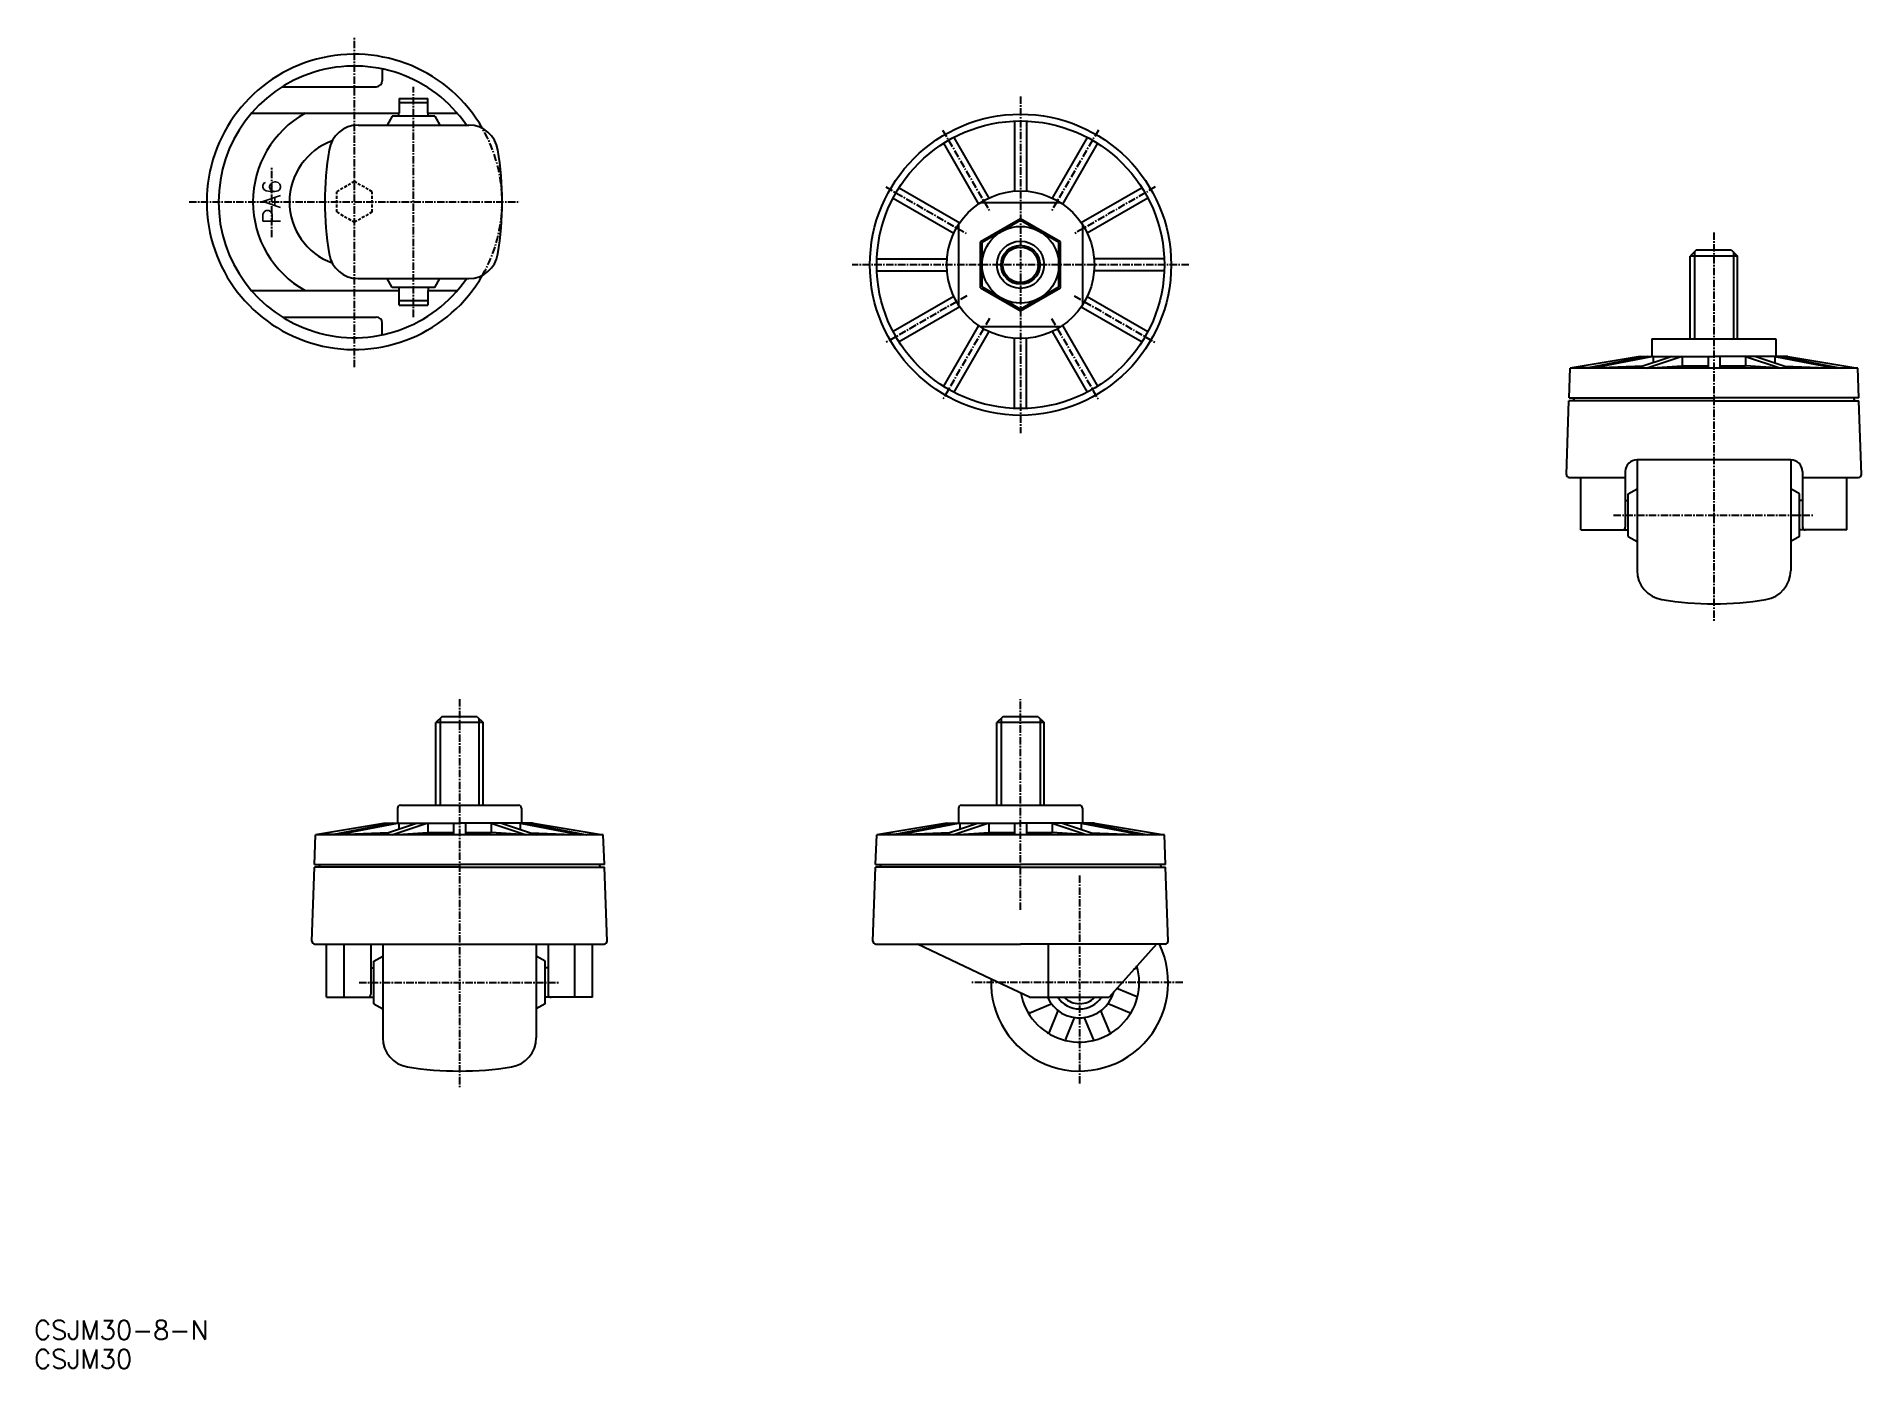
# Model space of a CAD drawing. Extents: x -167 to 142, y -187 to 39.
import ezdxf
from ezdxf.enums import TextEntityAlignment as Align

# ---------------------------------------------------------------- set-up
doc = ezdxf.new("R2010")
doc.units = 0
doc.linetypes.add('CENTER', pattern=[2, 1.25, -0.25, 0.25, -0.25])
doc.linetypes.add('DASHED', pattern=[0.75, 0.5, -0.25])
doc.layers.get('0').update_dxf_attribs({"linetype": 'CONTINUOUS'})
doc.layers.add('CENTER', color=1, linetype='CENTER')
doc.styles.add('K', font='ROMANS', dxfattribs={"bigfont": 'EXTFONT'})
doc.styles.get("Standard").update_dxf_attribs({"font": 'txt.shx', "bigfont": 'bigfont.shx'})

msp = doc.modelspace()

# ---------------------------------------------------------------- linework, layer by layer
at = {"color": 7, "linetype": 'CONTINUOUS'}
for p, q in [((-108.07, 33.17), (-108.07, 31.15)), ((-124.97, 30.15), (-109.07, 30.15)), ((-105.21, 28.15), (-100.33, 28.15)), ((-105.21, 28.15), (-105.21, 25.65)), ((-100.33, 25.65), (-100.33, 28.15)), ((-130.21, 25.65), (-105.21, 25.65)), ((-106.37, 25.15), (-107.24, 23.65)), ((-99.17, 25.15), (-106.37, 25.15)), ((-105.27, 25.15), (-105.27, 25.65)), ((-100.33, 27.4), (-105.21, 27.4)), ((-100.33, 25.65), (-95.34, 25.65)), ((-100.27, 25.15), (-100.27, 25.65)), ((-99.17, 25.15), (-98.31, 23.65)), ((-112.13, 23.65), (-93.42, 23.65)), ((-1, 24.33), (-1, 12.46)), ((1, 24.33), (1, 12.46)), ((-13.03, 20.57), (-7.1, 10.29)), ((-11.3, 21.57), (-5.36, 11.29)), ((11.3, 21.57), (5.36, 11.29)), ((13.03, 20.57), (7.1, 10.29)), ((-20.57, 13.03), (-10.29, 7.1)), ((20.57, 13.03), (10.29, 7.1)), ((-21.57, 11.3), (-11.29, 5.36)), ((6.78, 10.5), (-6.78, 10.5)), ((21.57, 11.3), (11.29, 5.36)), ((-10.5, 6.78), (-10.5, -6.78)), ((0, 7.79), (-6.75, 3.89)), ((0, 7.5), (-6.5, 3.75)), ((6.75, 3.89), (0, 7.79)), ((6.5, 3.75), (0, 7.5)), ((10.5, 6.78), (10.5, -6.78)), ((-6.75, -3.89), (-6.75, 3.89)), ((-6.5, -3.75), (-6.5, 3.75)), ((6.5, -3.75), (6.5, 3.75)), ((6.75, -3.89), (6.75, 3.89)), ((-24.33, 1), (-12.46, 1)), ((24.33, 1), (12.46, 1)), ((114.39, 2.47), (113.39, 1.47)), ((121.39, 1.47), (113.39, 1.47)), ((113.39, -12.53), (113.39, 1.47)), ((120.39, 2.47), (114.39, 2.47)), ((120.39, 2.47), (121.39, 1.47)), ((121.39, -12.53), (121.39, 1.47)), ((-112.13, -2.35), (-93.42, -2.35)), ((-106.37, -3.85), (-107.24, -2.35)), ((-99.17, -3.85), (-98.31, -2.35)), ((-24.33, -1), (-12.46, -1)), ((24.33, -1), (12.46, -1)), ((-130.21, -4.35), (-105.21, -4.35)), ((-99.17, -3.85), (-106.37, -3.85)), ((-105.27, -3.84), (-105.27, -4.35)), ((-105.21, -6.85), (-105.21, -4.35)), ((-100.33, -6.1), (-105.21, -6.1)), ((-100.33, -4.35), (-100.33, -6.85)), ((-100.33, -4.35), (-95.34, -4.35)), ((-100.27, -3.84), (-100.27, -4.35)), ((-11.29, -5.36), (-21.57, -11.3)), ((-6.75, -3.89), (0, -7.79)), ((-6.5, -3.75), (0, -7.5)), ((0, -7.5), (6.5, -3.75)), ((0, -7.79), (6.75, -3.89)), ((11.29, -5.36), (21.57, -11.3)), ((-124.97, -8.85), (-109.07, -8.85)), ((-105.21, -6.85), (-100.33, -6.85)), ((-10.29, -7.1), (-20.57, -13.03)), ((10.29, -7.1), (20.57, -13.03)), ((-108.07, -11.86), (-108.07, -9.85)), ((-7.1, -10.29), (-13.03, -20.57)), ((-5.36, -11.29), (-11.3, -21.57)), ((6.78, -10.5), (-6.78, -10.5)), ((5.36, -11.29), (11.3, -21.57)), ((7.1, -10.29), (13.03, -20.57)), ((-1, -24.33), (-1, -12.46)), ((1, -24.33), (1, -12.46)), ((106.89, -12.53), (106.89, -15.53)), ((106.89, -12.53), (117.39, -12.53)), ((117.39, -12.53), (127.89, -12.53)), ((127.89, -12.53), (127.89, -15.53)), ((92.87, -22.53), (93.04, -17.53)), ((104.89, -15.53), (93.04, -17.53)), ((96.43, -17.41), (93.04, -17.53)), ((141.75, -17.53), (93.04, -17.53)), ((106.1, -15.53), (95.82, -17.53)), ((107.1, -15.53), (96.82, -17.53)), ((105.39, -17.18), (96.82, -17.53)), ((110.3, -15.53), (104.36, -17.53)), ((104.89, -15.53), (117.39, -15.53)), ((104.89, -15.53), (104.89, -15.76)), ((112.03, -15.53), (106.09, -17.53)), ((106.09, -17.53), (112.03, -17.11)), ((107.1, -15.53), (107.1, -16.6)), ((112.03, -15.53), (112.03, -17.11)), ((112.03, -17.11), (116.39, -17.11)), ((116.39, -15.53), (116.39, -17.53)), ((129.89, -15.53), (117.39, -15.53)), ((118.39, -15.53), (118.39, -17.53)), ((118.39, -17.11), (122.76, -17.11)), ((122.76, -15.53), (128.7, -17.53)), ((122.76, -15.53), (122.76, -17.11)), ((128.7, -17.53), (122.76, -17.11)), ((124.49, -15.53), (130.43, -17.53)), ((127.69, -15.53), (127.69, -16.6)), ((127.69, -15.53), (137.97, -17.53)), ((128.69, -15.53), (138.97, -17.53)), ((129.4, -17.18), (137.97, -17.53)), ((129.89, -15.53), (129.89, -15.76)), ((129.89, -15.53), (141.75, -17.53)), ((138.36, -17.41), (141.75, -17.53)), ((141.92, -22.53), (141.75, -17.53)), ((92.41, -35.51), (92.85, -23.03)), ((117.39, -23.03), (92.85, -23.03)), ((92.87, -22.53), (117.39, -22.53)), ((93.76, -22.53), (93.58, -23.03)), ((141.92, -22.53), (117.39, -22.53)), ((117.39, -23.03), (141.94, -23.03)), ((141.03, -22.53), (141.21, -23.03)), ((142.38, -35.51), (141.94, -23.03)), ((104.39, -33.03), (104.39, -51.77)), ((130.39, -33.03), (104.39, -33.03)), ((130.39, -33.03), (130.39, -51.77)), ((92.91, -36.03), (102.39, -36.03)), ((94.88, -44.91), (94.88, -36.03)), ((102.39, -35.03), (102.39, -44.41)), ((132.39, -35.03), (132.39, -44.41)), ((132.39, -36.03), (141.88, -36.03)), ((139.91, -44.91), (139.91, -36.03)), ((102.39, -39.91), (102.89, -39.91)), ((102.89, -38.81), (104.39, -37.95)), ((102.89, -46.01), (102.89, -38.81)), ((131.89, -38.81), (130.39, -37.95)), ((131.89, -46.01), (131.89, -38.81)), ((132.39, -39.91), (131.9, -39.91)), ((94.88, -44.91), (102.89, -44.91)), ((102.89, -46.01), (104.39, -46.88)), ((131.89, -46.01), (130.39, -46.88)), ((139.91, -44.91), (131.89, -44.91)), ((-97.98, -76.53), (-98.98, -77.53)), ((-91.98, -76.53), (-97.98, -76.53)), ((-91.98, -76.53), (-90.98, -77.53)), ((-3, -76.53), (-4, -77.53)), ((3, -76.53), (-3, -76.53)), ((3, -76.53), (4, -77.53)), ((-98.98, -91.53), (-98.98, -77.53)), ((-90.98, -77.53), (-98.98, -77.53)), ((-90.98, -91.53), (-90.98, -77.53)), ((-4, -91.53), (-4, -77.53)), ((4, -77.53), (-4, -77.53)), ((4, -91.53), (4, -77.53)), ((-105.48, -92.03), (-105.48, -94.53)), ((-104.98, -91.53), (-94.98, -91.53)), ((-94.98, -91.53), (-84.98, -91.53)), ((-84.48, -92.03), (-84.48, -94.53)), ((-10.5, -92.03), (-10.5, -94.53)), ((-10, -91.53), (0, -91.53)), ((0, -91.53), (10, -91.53)), ((10.5, -92.03), (10.5, -94.53)), ((-107.48, -94.53), (-119.33, -96.53)), ((-106.27, -94.53), (-116.55, -96.53)), ((-105.27, -94.53), (-115.55, -96.53)), ((-102.08, -94.53), (-108.01, -96.53)), ((-107.48, -94.53), (-94.98, -94.53)), ((-107.48, -94.53), (-107.48, -94.77)), ((-100.34, -94.53), (-106.28, -96.53)), ((-105.27, -94.53), (-105.27, -95.61)), ((-100.34, -94.53), (-100.34, -96.12)), ((-95.98, -94.53), (-95.98, -96.53)), ((-82.48, -94.53), (-94.98, -94.53)), ((-93.98, -94.53), (-93.98, -96.53)), ((-89.62, -94.53), (-89.62, -96.12)), ((-89.62, -94.53), (-83.68, -96.53)), ((-87.88, -94.53), (-81.95, -96.53)), ((-84.69, -94.53), (-74.41, -96.53)), ((-84.69, -94.53), (-84.69, -95.61)), ((-83.69, -94.53), (-73.41, -96.53)), ((-82.48, -94.53), (-70.63, -96.53)), ((-82.48, -94.53), (-82.48, -94.77)), ((-12.5, -94.53), (-24.35, -96.53)), ((-11.29, -94.53), (-21.57, -96.53)), ((-10.29, -94.53), (-20.57, -96.53)), ((-7.1, -94.53), (-13.03, -96.53)), ((-12.5, -94.53), (0, -94.53)), ((-12.5, -94.53), (-12.5, -94.77)), ((-5.36, -94.53), (-11.3, -96.53)), ((-10.29, -94.53), (-10.29, -95.61)), ((-5.36, -94.53), (-5.36, -96.12)), ((-1, -94.53), (-1, -96.53)), ((12.5, -94.53), (0, -94.53)), ((1, -94.53), (1, -96.53)), ((5.36, -94.53), (11.3, -96.53)), ((5.36, -94.53), (5.36, -96.12)), ((7.1, -94.53), (13.03, -96.53)), ((10.29, -94.53), (20.57, -96.53)), ((10.29, -94.53), (10.29, -95.61)), ((11.29, -94.53), (21.57, -96.53)), ((12.5, -94.53), (12.5, -94.77)), ((12.5, -94.53), (24.35, -96.53)), ((-119.51, -101.53), (-119.33, -96.53)), ((-115.94, -96.42), (-119.33, -96.53)), ((-70.63, -96.53), (-119.33, -96.53)), ((-106.99, -96.19), (-115.55, -96.53)), ((-106.28, -96.53), (-100.34, -96.12)), ((-100.34, -96.12), (-95.98, -96.12)), ((-93.98, -96.12), (-89.62, -96.12)), ((-83.68, -96.53), (-89.62, -96.12)), ((-82.97, -96.19), (-74.41, -96.53)), ((-74.01, -96.42), (-70.63, -96.53)), ((-70.45, -101.53), (-70.63, -96.53)), ((-24.53, -101.53), (-24.35, -96.53)), ((-20.96, -96.42), (-24.35, -96.53)), ((24.35, -96.53), (-24.35, -96.53)), ((-12.01, -96.19), (-20.57, -96.53)), ((-11.3, -96.53), (-5.36, -96.12)), ((-5.36, -96.12), (-1, -96.12)), ((1, -96.12), (5.36, -96.12)), ((11.3, -96.53), (5.36, -96.12)), ((12.01, -96.19), (20.57, -96.53)), ((20.96, -96.42), (24.35, -96.53)), ((24.53, -101.53), (24.35, -96.53)), ((-119.51, -101.53), (-94.98, -101.53)), ((-118.62, -101.53), (-118.8, -102.03)), ((-70.45, -101.53), (-94.98, -101.53)), ((-71.34, -101.53), (-71.16, -102.03)), ((-24.53, -101.53), (0, -101.53)), ((-23.64, -101.53), (-23.82, -102.03)), ((24.53, -101.53), (0, -101.53)), ((23.64, -101.53), (23.82, -102.03)), ((-119.96, -114.52), (-119.53, -102.03)), ((-94.98, -102.03), (-119.53, -102.03)), ((-94.98, -102.03), (-70.43, -102.03)), ((-70, -114.52), (-70.43, -102.03)), ((-24.98, -114.52), (-24.55, -102.03)), ((0, -102.03), (-24.55, -102.03)), ((0, -102.03), (24.55, -102.03)), ((24.98, -114.52), (24.55, -102.03)), ((-119.46, -115.03), (-70.5, -115.03)), ((-117.49, -124.03), (-117.49, -115.03)), ((-114.48, -124.03), (-114.48, -115.03)), ((-109.98, -115.03), (-109.98, -123.53)), ((-109.48, -117.93), (-107.98, -117.06)), ((-107.98, -115.14), (-107.98, -130.89)), ((-81.98, -115.03), (-81.98, -130.89)), ((-80.48, -117.93), (-81.98, -117.06)), ((-79.98, -115.03), (-79.98, -123.53)), ((-75.47, -124.03), (-75.47, -115.03)), ((-72.46, -124.03), (-72.46, -115.03)), ((-24.48, -115.03), (0, -115.03)), ((-4.99, -120.95), (-17.44, -115.03)), ((24.48, -115.03), (0, -115.03)), ((4.7, -115.03), (4.7, -124.03)), ((23, -115.03), (15, -124.03)), ((-109.98, -119.03), (-109.48, -119.03)), ((-109.48, -125.13), (-109.48, -117.93)), ((-80.48, -125.13), (-80.48, -117.93)), ((-79.98, -119.03), (-80.47, -119.03)), ((19.58, -119.18), (19.15, -119.36)), ((1.5, -124.03), (-4.99, -120.95)), ((19.58, -123.88), (16.33, -122.53)), ((-117.49, -124.03), (-109.48, -124.03)), ((-109.48, -125.13), (-107.98, -126)), ((-80.48, -125.13), (-81.98, -126)), ((-72.46, -124.03), (-80.48, -124.03)), ((1.5, -124.03), (10, -124.03)), ((1.56, -126.65), (5.07, -125.2)), ((4.88, -129.97), (6.33, -126.47)), ((10, -124.03), (15, -124.03)), ((15.12, -129.97), (13.67, -126.47)), ((18.44, -126.65), (14.93, -125.2)), ((7.65, -131.12), (9.1, -127.61)), ((12.35, -131.12), (10.9, -127.61))]:
    msp.add_line(p, q, dxfattribs=at)
at = {"color": 3, "linetype": 'DASHED'}
for p, q in [((-112.77, 14.1), (-115.77, 12.37)), ((-115.77, 8.94), (-115.77, 12.37)), ((-109.77, 12.37), (-112.77, 14.1)), ((-109.77, 8.94), (-109.77, 12.37)), ((-115.77, 8.94), (-112.77, 7.2)), ((-109.77, 8.94), (-112.77, 7.2))]:
    msp.add_line(p, q, dxfattribs=at)
at = {"color": 3, "linetype": 'CONTINUOUS'}
for p, q in [((114.09, 2.17), (114.09, -12.53)), ((120.69, 2.17), (120.69, -12.53)), ((-98.28, -76.83), (-98.28, -91.53)), ((-91.68, -76.83), (-91.68, -91.53)), ((-3.3, -76.83), (-3.3, -91.53)), ((3.3, -76.83), (3.3, -91.53))]:
    msp.add_line(p, q, dxfattribs=at)
at = {"color": 7, "linetype": 'CONTINUOUS'}
for radius in [25.5, 24.35, 12.5, 6.5, 4, 3]:
    msp.add_circle((0, 0), radius, dxfattribs=at)
at = {"color": 3, "linetype": 'CONTINUOUS'}
msp.add_circle((0, 0), 3.3, dxfattribs=at)
at = {"color": 7, "linetype": 'CONTINUOUS'}
for centre, radius, start, end in [((-112.77, 10.65), 25, 29.7642, 330.2006), ((-112.77, 10.65), 23, 34.4034, 325.5686), ((-109.07, 31.15), 1, 270, 0), ((-112.77, 10.65), 17.17, 119.1277, 240.8723), ((-112.13, 18.65), 5, 90, 170.7931), ((-93.42, 18.65), 5, 9.2069, 90), ((-112.77, 10.65), 11, 110.0797, 249.8867), ((-62.77, 10.65), 55, 170.7931, 189.2069), ((-142.77, 10.65), 55, 350.7931, 9.2069), ((-112.13, 2.65), 5, 189.2069, 270), ((-93.42, 2.65), 5, 270, 350.7931), ((-109.07, -9.85), 1, 360, 90), ((104.39, -35.03), 2, 90, 180), ((130.39, -35.03), 2, 0, 90), ((92.91, -35.53), 0.5, 178, 270), ((141.88, -35.53), 0.5, 270, 2), ((101.89, -44.41), 0.5, 270, 0), ((132.89, -44.41), 0.5, 180, 270), ((109.39, -51.77), 5, 180, 260.7931), ((125.39, -51.77), 5, 279.2069, 360), ((117.39, -2.41), 55, 260.7931, 279.2069), ((-104.98, -92.03), 0.5, 90, 180), ((-84.98, -92.03), 0.5, 0, 90), ((-10, -92.03), 0.5, 90, 180), ((10, -92.03), 0.5, 0, 90), ((-119.46, -114.53), 0.5, 178, 270), ((-70.5, -114.53), 0.5, 270, 2), ((-24.48, -114.53), 0.5, 178, 270), ((10, -121.53), 15, 177.7735, 25.6635), ((24.48, -114.53), 0.5, 270, 2), ((10, -121.53), 10.1, 190.3711, 16.0533), ((19.66, -119.37), 0.2, 12.6123, 112.5), ((-110.48, -123.53), 0.5, 270, 0), ((-79.48, -123.53), 0.5, 180, 270), ((10, -121.53), 6, 204.6243, 344.2714), ((1.64, -126.83), 0.2, 112.5, 212.3877), ((5.14, -125.38), 0.2, 38.414, 112.5), ((6.15, -126.39), 0.2, 337.5, 51.586), ((10, -121.53), 4.47, 214.0407, 325.9593), ((10, -121.53), 3.6, 223.983, 316.017), ((13.85, -126.39), 0.2, 128.414, 202.5), ((14.86, -125.38), 0.2, 67.5, 141.586), ((18.36, -126.83), 0.2, 327.6123, 67.5), ((19.66, -123.69), 0.2, 247.5, 347.3877), ((9.29, -127.69), 0.2, 83.414, 157.5), ((10.71, -127.69), 0.2, 22.5, 96.586), ((-102.98, -130.89), 5, 180, 260.7931), ((-86.98, -130.89), 5, 279.2069, 360), ((4.7, -129.89), 0.2, 237.6123, 337.5), ((7.84, -131.19), 0.2, 157.5, 257.3877), ((12.16, -131.19), 0.2, 282.6123, 22.5), ((15.3, -129.89), 0.2, 202.5, 302.3877), ((-94.98, -81.53), 55, 260.7931, 279.2069)]:
    msp.add_arc(centre, radius, start, end, dxfattribs=at)
at = {"layer": 'CENTER', "color": 1, "linetype": 'CENTER'}
for p, q in [((-112.77, -17.35), (-112.77, 38.65)), ((-102.77, -8.85), (-102.77, 30.15)), ((0, 28.5), (0, -28.5)), ((-13.18, 22.82), (-5.25, 9.09)), ((13.18, 22.82), (5.25, 9.09)), ((-126.77, 4.65), (-126.77, 16.65)), ((-22.82, 13.18), (-9.09, 5.25)), ((22.82, 13.18), (9.09, 5.25)), ((-140.77, 10.65), (-84.77, 10.65)), ((117.39, 5.47), (117.39, -60.41)), ((28.5, 0), (-28.5, 0)), ((-9.09, -5.25), (-22.82, -13.18)), ((9.09, -5.25), (22.82, -13.18)), ((-5.25, -9.09), (-13.18, -22.82)), ((5.25, -9.09), (13.18, -22.82)), ((100.39, -42.41), (134.39, -42.41)), ((-94.98, -73.53), (-94.98, -139.42)), ((0, -109.23), (0, -73.53)), ((10, -103.42), (10, -138.62)), ((-111.98, -121.53), (-77.98, -121.53)), ((27.5, -121.53), (-8.5, -121.53))]:
    msp.add_line(p, q, dxfattribs=at)
msp.add_arc((-112.77, 10.65), 25, 330.2006, 29.7642, dxfattribs=at)

# ---------------------------------------------------------------- texts
at = {"color": 7, "linetype": 'CONTINUOUS', "style": 'K'}
msp.add_text('PA6', height=3, rotation=90, dxfattribs=at).set_placement((-126.77, 10.65), align=Align.MIDDLE)
at = {"color": 7, "linetype": 'CONTINUOUS'}
for s, p in [('CSJM30-8-N', (-167, -181.98)), ('CSJM30', (-167, -186.9))]:
    msp.add_text(s, height=3.2, dxfattribs=at).set_placement(p)

doc.saveas('drawing.dxf')
